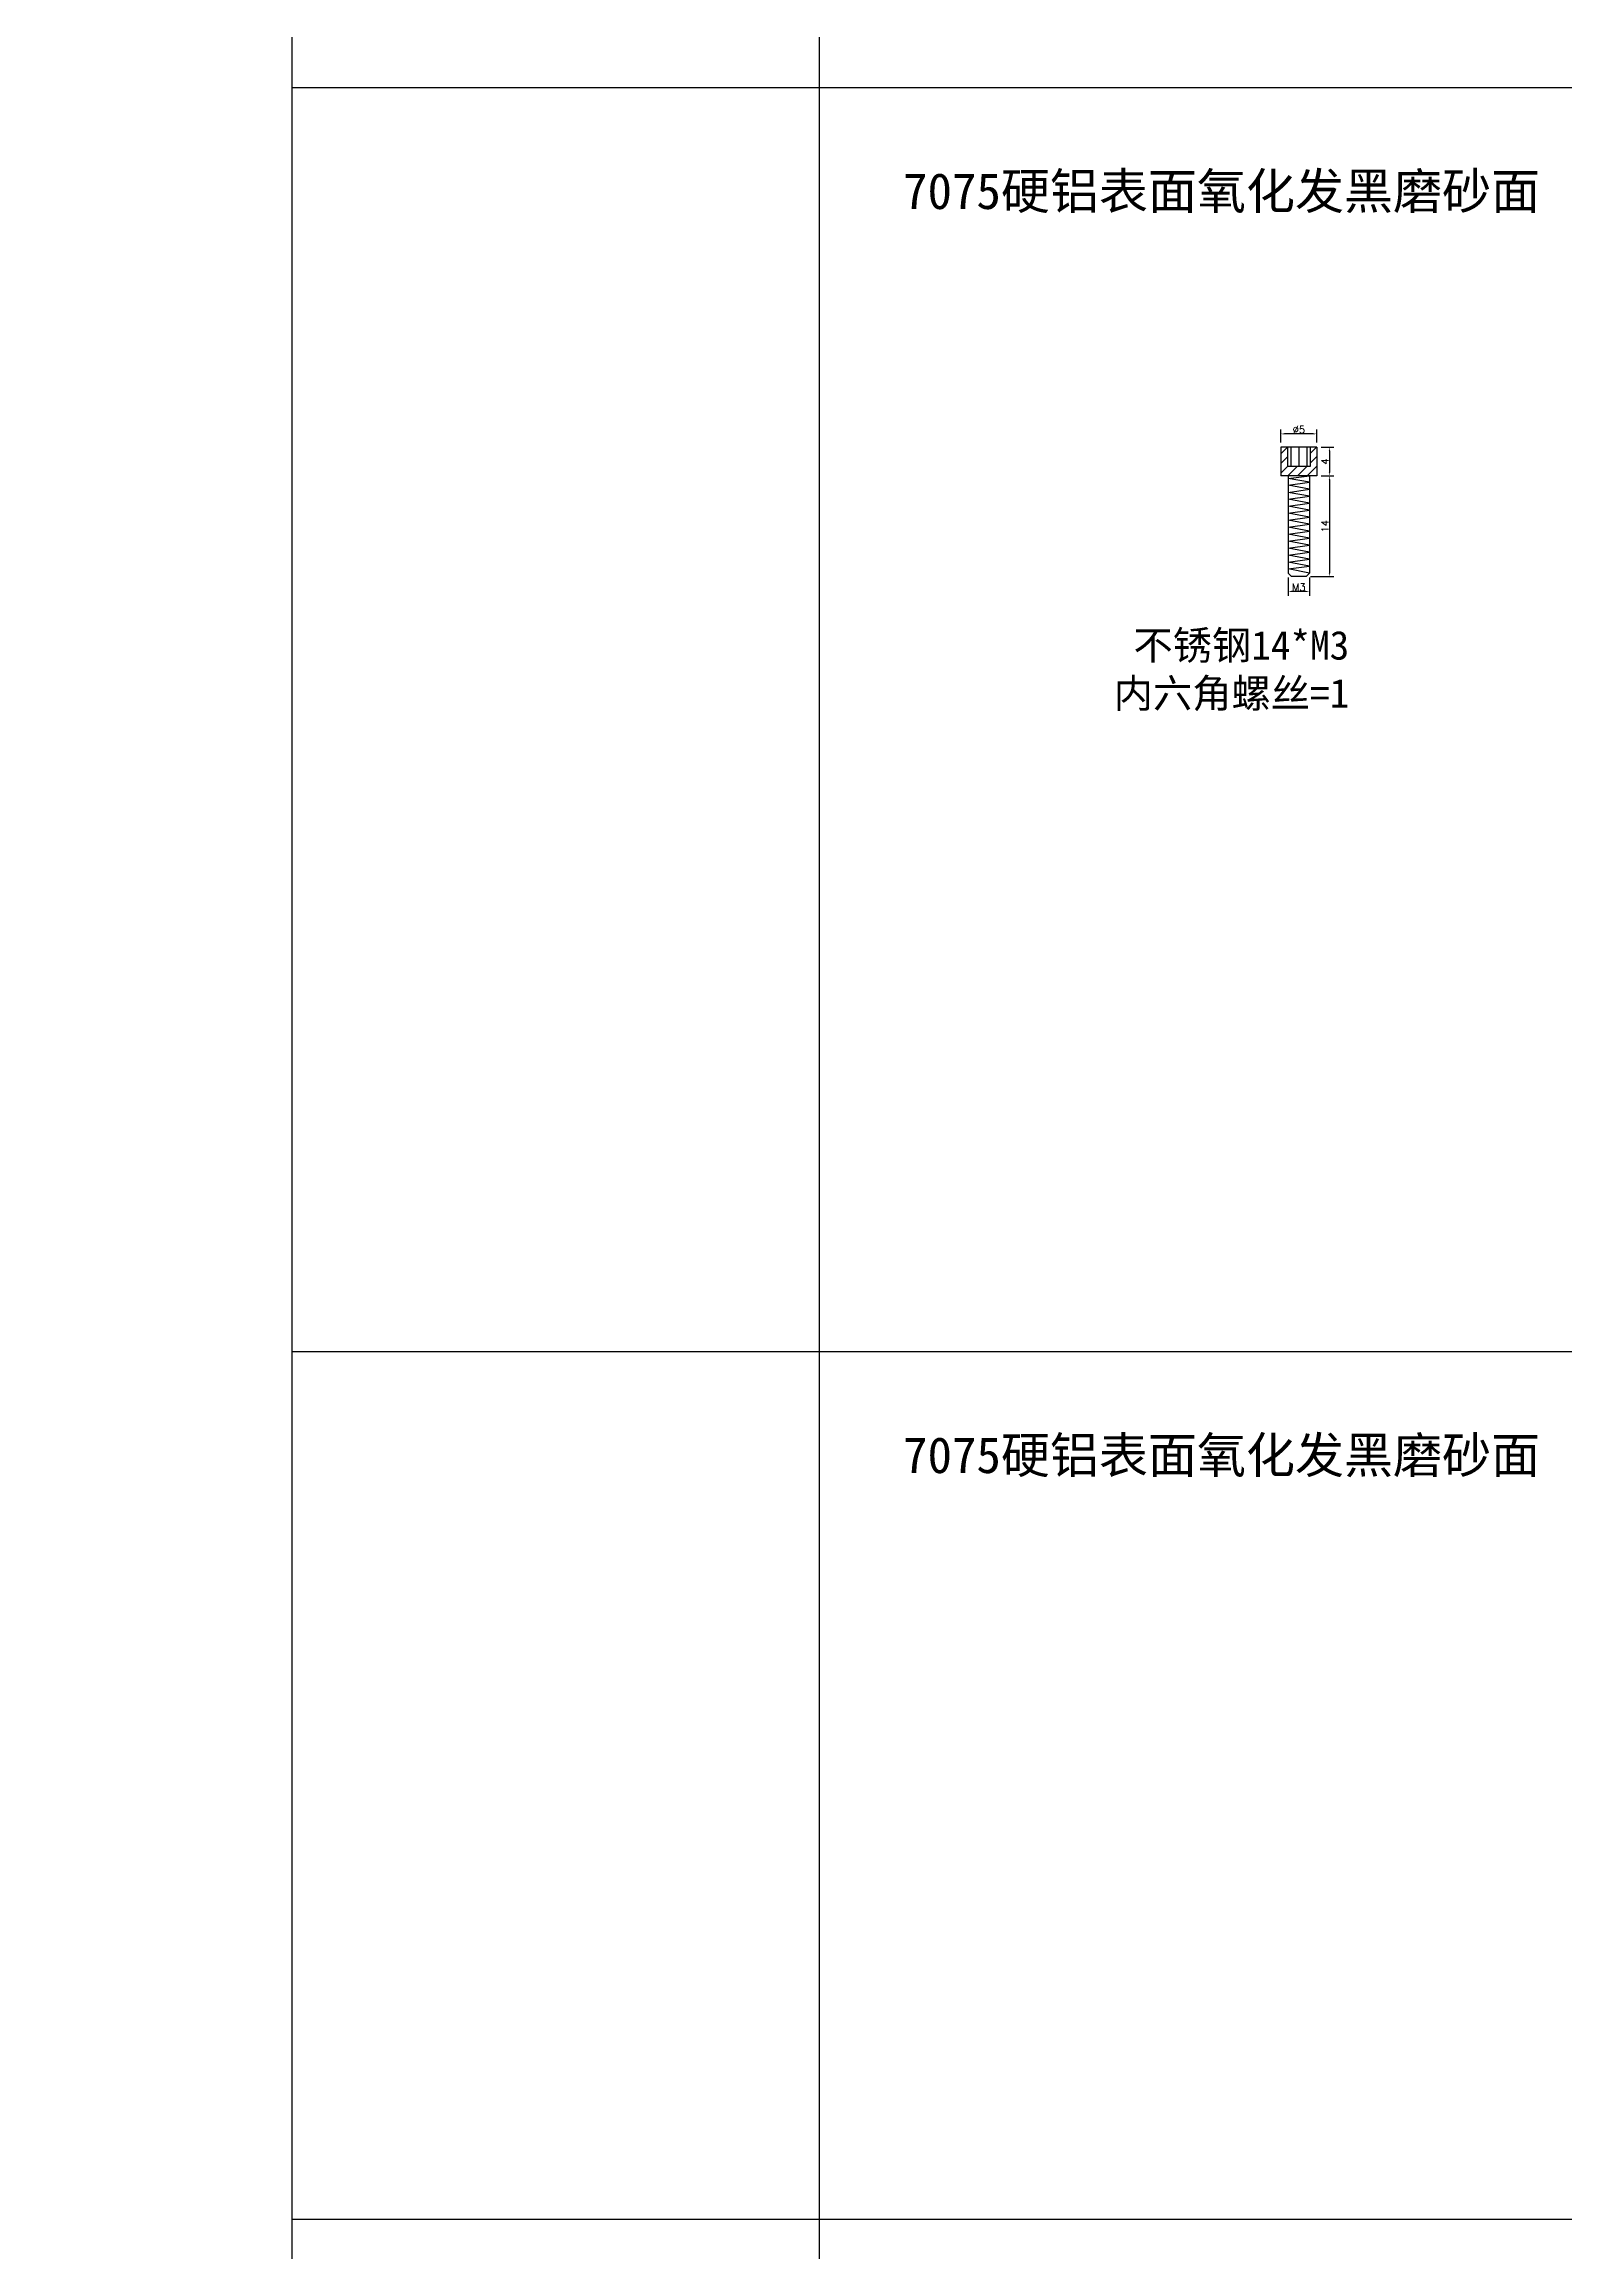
# Model space of a CAD drawing. Header units: millimetres. Extents: x 6817 to 10425, y -2870 to -164.
# Drawn here: x 9458 to 9669.6, y -769.8 to -462.8 of the extents above; entities that cross this region are included whole.
import ezdxf

# ---------------------------------------------------------------- set-up
doc = ezdxf.new("R2010")
doc.units = ezdxf.units.MM
doc.layers.add('图层2', color=108, linetype='Continuous')
doc.styles.get("Standard").update_dxf_attribs({"font": 'txt', "bigfont": 'gbcbig.shx'})
doc.dimstyles.new('ISO-25', dxfattribs={"dimtxt": 1, "dimasz": 0.5, "dimexe": 0.6, "dimexo": 0.625, "dimgap": 0.1, "dimtad": 1, "dimtxsty": 'Standard', "dimcen": 2.5, "dimadec": 0, "dimazin": 0, "dimtfac": 1, "dimtmove": 0, "dimatfit": 3, "dimfxl": 1, "dimarcsym": 0})

# ---------------------------------------------------------------- blocks, each defined once
blk = doc.blocks.new('*D1183')
at = {"layer": 'Defpoints', "color": 0, "linetype": 'ByBlock', "transparency": 16777216}
for p in [(9630.06, -517.03), (9630.06, -518.88), (9635.06, -518.88)]:
    blk.add_point(p, dxfattribs=at)
at = {"layer": '图层2', "color": 0, "linetype": 'ByBlock', "lineweight": -2, "transparency": 16777216}
for p, q in [((9630.06, -518.25), (9630.06, -516.43)), ((9634.56, -517.03), (9630.56, -517.03)), ((9635.06, -518.25), (9635.06, -516.43))]:
    blk.add_line(p, q, dxfattribs=at)
at = {"layer": '图层2', "color": 0, "linetype": 'ByBlock', "transparency": 16777216}
for points in [[(9630.56, -516.95), (9630.56, -517.12), (9630.06, -517.03)], [(9634.56, -516.95), (9634.56, -517.12), (9635.06, -517.03)]]:
    blk.add_solid(points, dxfattribs=at)
at = {"layer": '图层2', "color": 0, "linetype": 'ByBlock', "transparency": 16777216, "insert": (9632.56, -516.43), "char_height": 1, "attachment_point": 5}
blk.add_mtext('%%C5', dxfattribs=at)
blk = doc.blocks.new('*D1184')
at = {"layer": 'Defpoints', "color": 0, "linetype": 'ByBlock', "transparency": 16777216}
for p in [(9631.06, -536.38), (9634.06, -536.38), (9631.06, -538.94)]:
    blk.add_point(p, dxfattribs=at)
at = {"layer": '图层2', "color": 0, "linetype": 'ByBlock', "lineweight": -2, "transparency": 16777216}
for p, q in [((9631.06, -537), (9631.06, -539.54)), ((9634.06, -537), (9634.06, -539.54)), ((9633.56, -538.94), (9631.56, -538.94))]:
    blk.add_line(p, q, dxfattribs=at)
at = {"layer": '图层2', "color": 0, "linetype": 'ByBlock', "transparency": 16777216}
for points in [[(9631.56, -538.86), (9631.56, -539.02), (9631.06, -538.94)], [(9633.56, -538.86), (9633.56, -539.02), (9634.06, -538.94)]]:
    blk.add_solid(points, dxfattribs=at)
at = {"layer": '图层2', "color": 0, "linetype": 'ByBlock', "transparency": 16777216, "insert": (9632.56, -538.34), "char_height": 1, "attachment_point": 5}
blk.add_mtext('M3', dxfattribs=at)
blk = doc.blocks.new('*D1185')
at = {"layer": 'Defpoints', "color": 0, "linetype": 'ByBlock', "transparency": 16777216}
for p in [(9635.06, -518.88), (9635.06, -522.88), (9636.81, -522.88)]:
    blk.add_point(p, dxfattribs=at)
at = {"layer": '图层2', "color": 0, "linetype": 'ByBlock', "lineweight": -2, "transparency": 16777216}
for p, q in [((9635.69, -518.88), (9637.41, -518.88)), ((9636.81, -519.38), (9636.81, -522.38)), ((9635.69, -522.88), (9637.41, -522.88))]:
    blk.add_line(p, q, dxfattribs=at)
at = {"layer": '图层2', "color": 0, "linetype": 'ByBlock', "transparency": 16777216}
for points in [[(9636.73, -519.38), (9636.89, -519.38), (9636.81, -518.88)], [(9636.73, -522.38), (9636.89, -522.38), (9636.81, -522.88)]]:
    blk.add_solid(points, dxfattribs=at)
at = {"layer": '图层2', "color": 0, "linetype": 'ByBlock', "transparency": 16777216, "insert": (9636.21, -520.88), "char_height": 1, "attachment_point": 5, "rotation": 90}
blk.add_mtext('4', dxfattribs=at)
blk = doc.blocks.new('*D1186')
at = {"layer": 'Defpoints', "color": 0, "linetype": 'ByBlock', "transparency": 16777216}
for p in [(9635.06, -522.88), (9633.56, -536.88), (9636.81, -536.88)]:
    blk.add_point(p, dxfattribs=at)
at = {"layer": '图层2', "color": 0, "linetype": 'ByBlock', "lineweight": -2, "transparency": 16777216}
for p, q in [((9635.69, -522.88), (9637.41, -522.88)), ((9636.81, -523.38), (9636.81, -536.38)), ((9634.19, -536.88), (9637.41, -536.88))]:
    blk.add_line(p, q, dxfattribs=at)
at = {"layer": '图层2', "color": 0, "linetype": 'ByBlock', "transparency": 16777216}
for points in [[(9636.73, -523.38), (9636.89, -523.38), (9636.81, -522.88)], [(9636.73, -536.38), (9636.89, -536.38), (9636.81, -536.88)]]:
    blk.add_solid(points, dxfattribs=at)
at = {"layer": '图层2', "color": 0, "linetype": 'ByBlock', "transparency": 16777216, "insert": (9636.21, -529.88), "char_height": 1, "attachment_point": 5, "rotation": 90}
blk.add_mtext('14', dxfattribs=at)
blk = doc.blocks.new('*D2126')
at = {"layer": 'Defpoints', "color": 0, "linetype": 'ByBlock'}
for p in [(10223.66, -339.2), (10223.66, -344.88), (10247.6, -344.88)]:
    blk.add_point(p, dxfattribs=at)
at = {"layer": 'Defpoints', "color": 0, "linetype": 'ByBlock', "transparency": 16777216}
for p in [(8490.81, -2490.52), (8490.81, -2500.59), (8495.81, -2500.59)]:
    blk.add_point(p, dxfattribs=at)
at = {"layer": '图层2', "color": 0, "linetype": 'ByBlock', "lineweight": -2}
for p, q in [((10224.28, -339.2), (10248.2, -339.2)), ((10247.6, -339.7), (10247.6, -344.38)), ((10224.28, -344.88), (10248.2, -344.88))]:
    blk.add_line(p, q, dxfattribs=at)
at = {"layer": '图层2', "color": 0, "linetype": 'ByBlock', "lineweight": -2, "transparency": 16777216}
for p, q in [((8490.81, -2499.97), (8490.81, -2489.92)), ((8495.31, -2490.52), (8491.31, -2490.52)), ((8495.81, -2499.97), (8495.81, -2489.92))]:
    blk.add_line(p, q, dxfattribs=at)
at = {"layer": '图层2', "color": 0, "linetype": 'ByBlock'}
for points in [[(10247.52, -339.7), (10247.69, -339.7), (10247.6, -339.2)], [(10247.52, -344.38), (10247.69, -344.38), (10247.6, -344.88)]]:
    blk.add_solid(points, dxfattribs=at)
at = {"layer": '图层2', "color": 0, "linetype": 'ByBlock', "transparency": 16777216}
for points in [[(8491.31, -2490.44), (8491.31, -2490.6), (8490.81, -2490.52)], [(8495.31, -2490.44), (8495.31, -2490.6), (8495.81, -2490.52)]]:
    blk.add_solid(points, dxfattribs=at)
at = {"layer": '图层2', "color": 0, "linetype": 'ByBlock', "insert": (10246.92, -342.04), "char_height": 1, "attachment_point": 5, "rotation": 90}
blk.add_mtext('5,67', dxfattribs=at)
at = {"layer": '图层2', "color": 0, "linetype": 'ByBlock', "transparency": 16777216, "insert": (8493.31, -2489.17), "char_height": 2.5, "attachment_point": 5}
blk.add_mtext('5', dxfattribs=at)
blk = doc.blocks.new('*D2135')
at = {"layer": 'Defpoints', "color": 0, "linetype": 'ByBlock'}
for p in [(10217.81, -308.87), (10215.31, -322.35), (10217.81, -322.35), (8521.92, -2501.88), (8520.7, -2501.9), (8521.32, -2502.94), (8534.07, -2513.08), (8534.07, -2513.08)]:
    blk.add_point(p, dxfattribs=at)
at = {"layer": '图层2', "color": 0, "linetype": 'ByBlock', "lineweight": -2}
for p, q in [((10215.31, -321.73), (10215.31, -308.27)), ((10215.81, -308.87), (10217.31, -308.87)), ((10217.81, -321.73), (10217.81, -308.27)), ((8520.84, -2502.55), (8519.96, -2501.85)), ((8521.46, -2501.45), (8520.82, -2500.86)), ((8521.6, -2500.9), (8522.67, -2499.8))]:
    blk.add_line(p, q, dxfattribs=at)
for start, end in [(138.9369, 139.8318), (135.6492, 137.293)]:
    blk.add_arc((8534.07, -2513.08), 17.43, start, end, dxfattribs=at)
at = {"layer": '图层2', "color": 0, "linetype": 'ByBlock'}
for points in [[(10215.81, -308.79), (10215.81, -308.96), (10215.31, -308.87)], [(10217.31, -308.79), (10217.31, -308.96), (10217.81, -308.87)], [(8520.81, -2501.89), (8520.68, -2501.79), (8520.43, -2502.23)], [(8520.86, -2501.58), (8520.99, -2501.69), (8521.26, -2501.26)]]:
    blk.add_solid(points, dxfattribs=at)
at = {"layer": '图层2', "color": 0, "linetype": 'ByBlock', "insert": (10216.56, -308.19), "char_height": 1, "attachment_point": 5}
blk.add_mtext('2,5', dxfattribs=at)
at = {"layer": '图层2', "color": 0, "linetype": 'ByBlock', "insert": (8521.71, -2499.93), "char_height": 1, "attachment_point": 5, "rotation": 45.6492}
blk.add_mtext('4°', dxfattribs=at)
blk = doc.blocks.new('*D2136')
at = {"layer": 'Defpoints', "color": 0, "linetype": 'ByBlock'}
for p in [(10215.31, -305.16), (10187.99, -322.35), (10215.31, -322.35), (8518.44, -2501.94), (8518.95, -2504.56), (8521.32, -2502.94), (8534.07, -2513.08), (8534.07, -2513.08)]:
    blk.add_point(p, dxfattribs=at)
at = {"layer": '图层2', "color": 0, "linetype": 'ByBlock', "lineweight": -2}
for p, q in [((10187.99, -321.73), (10187.99, -304.56)), ((10188.49, -305.16), (10214.81, -305.16)), ((10215.31, -321.73), (10215.31, -304.56)), ((8520.84, -2502.55), (8518.59, -2500.76)), ((8518.41, -2504.25), (8516.83, -2503.36))]:
    blk.add_line(p, q, dxfattribs=at)
blk.add_arc((8534.07, -2513.08), 19.19, 142.9688, 149.0795, dxfattribs=at)
at = {"layer": '图层2', "color": 0, "linetype": 'ByBlock'}
for points in [[(10188.49, -305.08), (10188.49, -305.24), (10187.99, -305.16)], [(10214.81, -305.08), (10214.81, -305.24), (10215.31, -305.16)], [(8518.68, -2501.48), (8518.81, -2501.58), (8519.06, -2501.13)], [(8517.68, -2503.27), (8517.53, -2503.18), (8517.35, -2503.66)]]:
    blk.add_solid(points, dxfattribs=at)
at = {"layer": '图层2', "color": 0, "linetype": 'ByBlock', "insert": (10201.65, -304.48), "char_height": 1, "attachment_point": 5}
blk.add_mtext('27,32', dxfattribs=at)
at = {"layer": '图层2', "color": 0, "linetype": 'ByBlock', "insert": (8517.66, -2502.03), "char_height": 1, "attachment_point": 5, "rotation": 56.0242}
blk.add_mtext('9°', dxfattribs=at)
blk = doc.blocks.new('*D2137')
at = {"layer": 'Defpoints', "color": 0, "linetype": 'ByBlock'}
for p in [(9807.81, -699.52), (9815.71, -699.52), (9807.81, -703.52), (8547.37, -2503.69), (8553.1, -2503.25), (8549.02, -2506.63), (8534.07, -2513.08), (8534.07, -2513.08)]:
    blk.add_point(p, dxfattribs=at)
at = {"layer": '图层2', "color": 0, "linetype": 'ByBlock', "lineweight": -2}
for p, q in [((9808.44, -699.52), (9816.31, -699.52)), ((9815.71, -703.02), (9815.71, -700.02)), ((9808.44, -703.52), (9816.31, -703.52)), ((8547.88, -2503.33), (8552.06, -2500.38)), ((8549.59, -2506.38), (8554.29, -2504.35))]:
    blk.add_line(p, q, dxfattribs=at)
blk.add_arc((8534.07, -2513.08), 21.43, 24.6901, 33.8883, dxfattribs=at)
at = {"layer": '图层2', "color": 0, "linetype": 'ByBlock'}
for points in [[(9815.63, -700.02), (9815.8, -700.02), (9815.71, -699.52)], [(9815.63, -703.02), (9815.8, -703.02), (9815.71, -703.52)], [(8551.78, -2501.18), (8551.92, -2501.09), (8551.57, -2500.72)], [(8553.61, -2504.1), (8553.46, -2504.17), (8553.74, -2504.59)]]:
    blk.add_solid(points, dxfattribs=at)
at = {"layer": '图层2', "color": 0, "linetype": 'ByBlock', "char_height": 1, "attachment_point": 5}
for s, insert, rotation in [('4', (9815.11, -701.52), 90), ('12°', (8553.28, -2502.31), 299.2892)]:
    blk.add_mtext(s, dxfattribs=dict(at, insert=insert, rotation=rotation))

msp = doc.modelspace()

# ---------------------------------------------------------------- hatches: boundary and pattern name
at = {"layer": '图层2', "linetype": 'ByBlock'}
h = msp.add_hatch(dxfattribs=at)
h.set_pattern_fill('ANSI31', color=4, scale=0.3)
h.set_pattern_definition([(45, (8282.595, 582.9985), (-0.6735192, 0.6735192), [])])
h.paths.add_polyline_path([(9635.061, -522.877), (9635.061, -518.877), (9634.129, -518.877), (9634.129, -521.58), (9630.993, -521.58), (9630.993, -518.877), (9630.061, -518.877), (9630.061, -522.877)])

# ---------------------------------------------------------------- linework, layer by layer
at = {"layer": '图层2', "color": 2, "linetype": 'ByBlock'}
for p, q in [((9492.484, -164.27), (9492.484, -1378.846)), ((9565.834, -164.27), (9565.834, -1378.846)), ((10062.569, -468.895), (9492.484, -468.895)), ((10062.569, -644.665), (9492.484, -644.665)), ((10062.569, -765.342), (9492.484, -765.342))]:
    msp.add_line(p, q, dxfattribs=at)
at = {"layer": '图层2', "color": 3, "linetype": 'ByBlock'}
for p, q in [((9630.061, -518.877), (9630.061, -522.877)), ((9635.061, -518.877), (9630.061, -518.877)), ((9630.993, -518.877), (9630.993, -521.58)), ((9634.129, -521.58), (9630.993, -521.58)), ((9631.446, -518.877), (9631.446, -521.58)), ((9632.561, -518.877), (9632.561, -521.58)), ((9633.676, -518.877), (9633.676, -521.58)), ((9634.129, -518.877), (9634.129, -521.58)), ((9635.061, -518.877), (9635.061, -522.877)), ((9635.061, -522.877), (9630.061, -522.877)), ((9631.061, -522.877), (9631.061, -536.377)), ((9634.061, -522.877), (9634.061, -536.377)), ((9631.561, -536.877), (9631.061, -536.377)), ((9633.561, -536.877), (9631.561, -536.877)), ((9633.561, -536.877), (9634.061, -536.377))]:
    msp.add_line(p, q, dxfattribs=at)
for points in [[(9634.061, -524.73), (9631.061, -524.166), (9634.061, -523.757), (9631.061, -523.219), (9634.061, -522.877)], [(9634.061, -526.671), (9631.061, -526.108), (9634.061, -525.699), (9631.061, -525.16), (9634.061, -524.73)], [(9634.061, -528.612), (9631.061, -528.049), (9634.061, -527.64), (9631.061, -527.102), (9634.061, -526.671)], [(9634.061, -530.554), (9631.061, -529.99), (9634.061, -529.581), (9631.061, -529.043), (9634.061, -528.612)], [(9634.061, -532.495), (9631.061, -531.931), (9634.061, -531.522), (9631.061, -530.984), (9634.061, -530.554)], [(9634.061, -534.436), (9631.061, -533.873), (9634.061, -533.464), (9631.061, -532.925), (9634.061, -532.495)], [(9634.061, -536.377), (9631.061, -535.814), (9634.061, -535.405), (9631.061, -534.867), (9634.061, -534.436)]]:
    msp.add_lwpolyline(points, dxfattribs=at)

# ---------------------------------------------------------------- texts
at = {"color": 2}
for s, insert, char_height, width, attachment_point in [('{\\fSimSun|b0|i0|c134|p2;7075硬铝表面氧化发黑磨砂面}', (9577.505, -480.765), 5, 104.25912, 1), ('{\\fSimSun|b0|i0|c134|p2;不锈钢14*M3内六角螺丝=1}', (9639.576, -544.417), 4.00662, 35.18826, 3), ('{\\fSimSun|b0|i0|c134|p2;7075硬铝表面氧化发黑磨砂面}', (9577.505, -656.534), 5, 98.87085, 1)]:
    msp.add_mtext(s, dxfattribs=dict(at, insert=insert, char_height=char_height, width=width, attachment_point=attachment_point))

# ---------------------------------------------------------------- dimensions: what is measured, and where the dimension line sits
at = {"layer": '图层2', "color": 2, "linetype": 'ByBlock'}
for base, p1, p2, picture, middle in [((10215.309, -305.16), (10187.985, -322.353), (10215.309, -322.353), '*D2136', (10201.647, -304.476)), ((10217.809, -308.872), (10215.309, -322.353), (10217.809, -322.353), '*D2135', (10216.559, -308.188))]:
    dim = msp.add_linear_dim(base=base, p1=p1, p2=p2, dimstyle='ISO-25', dxfattribs=at)
    dim.commit()
    dim.dimension.update_dxf_attribs({"geometry": picture, "text_midpoint": middle})
for base, p1, p2, picture, middle in [((10247.6033, -344.8767), (10223.6566, -339.202), (10223.6566, -344.8767), '*D2126', (10246.9199, -342.0394)), ((9815.715, -699.517), (9807.815, -703.516), (9807.815, -699.517), '*D2137', (9815.115, -701.517))]:
    dim = msp.add_linear_dim(base=base, p1=p1, p2=p2, angle=90, dimstyle='ISO-25', dxfattribs=at)
    dim.commit()
    dim.dimension.update_dxf_attribs({"geometry": picture, "text_midpoint": middle})
at = {"layer": '图层2', "color": 6, "linetype": 'ByBlock'}
for base, p1, p2, text, picture, middle in [((9630.061, -517.034), (9635.061, -518.877), (9630.061, -518.877), '%%C<>', '*D1183', (9632.561, -516.434)), ((9631.061, -538.939), (9634.061, -536.377), (9631.061, -536.377), 'M3', '*D1184', (9632.561, -538.339))]:
    dim = msp.add_linear_dim(base=base, p1=p1, p2=p2, angle=180, text=text, dimstyle='ISO-25', dxfattribs=at)
    dim.commit()
    dim.dimension.update_dxf_attribs({"geometry": picture, "text_midpoint": middle})
for base, p1, p2, picture, middle in [((9636.809, -522.877), (9635.061, -518.877), (9635.061, -522.877), '*D1185', (9636.209, -520.877)), ((9636.809, -536.877), (9635.061, -522.877), (9633.561, -536.877), '*D1186', (9636.209, -529.877))]:
    dim = msp.add_linear_dim(base=base, p1=p1, p2=p2, angle=90, dimstyle='ISO-25', dxfattribs=at)
    dim.commit()
    dim.dimension.update_dxf_attribs({"geometry": picture, "text_midpoint": middle})

doc.saveas('drawing.dxf')
